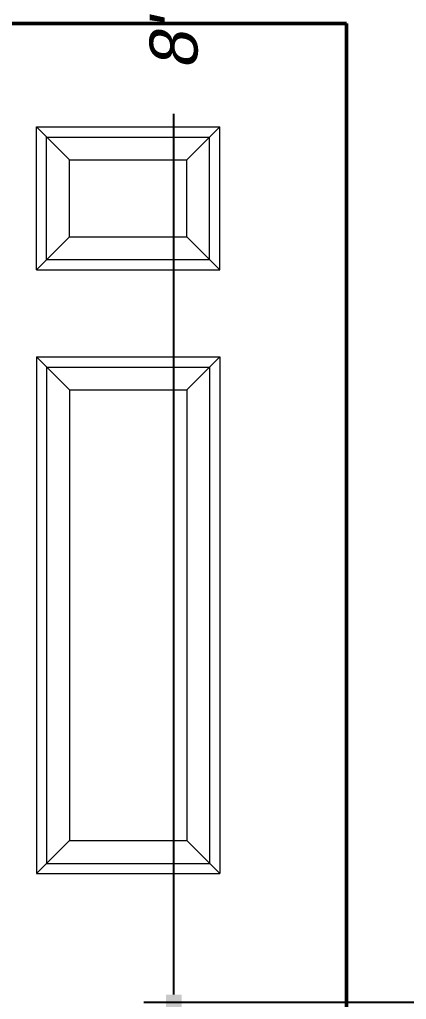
# Model space of a CAD drawing. Header units: inches. Extents: x -3905 to 10892, y 1064 to 9590.
# Drawn here: x 1388.75 to 1408.09, y 3443.77 to 3492.85 of the extents above; entities that cross this region are included whole.
import ezdxf

# ---------------------------------------------------------------- set-up
doc = ezdxf.new("R2010")
doc.units = ezdxf.units.IN
doc.header["$MEASUREMENT"] = 0
doc.header["$PDMODE"] = 3
doc.layers.add('ELEVATIONS', color=40, linetype='Continuous', lineweight=0)
doc.layers.add('SECTIONS', color=70, linetype='Continuous', lineweight=0)
doc.styles.get("Standard").update_dxf_attribs({"font": 'arial.ttf', "oblique": 10})
doc.dimstyles.new('WeaselDims$0', dxfattribs={"dimtxt": 0.1, "dimasz": 0.0325, "dimexe": 0.0625, "dimexo": 0.125, "dimgap": 0.09, "dimtad": 0, "dimdec": 4, "dimzin": 0, "dimdsep": 46, "dimlunit": 4, "dimtxsty": 'Standard', "dimblk": 'BOXFILLED', "dimcen": 0.09, "dimadec": 0, "dimazin": 0, "dimtfac": 1, "dimtdec": 4, "dimtofl": 0, "dimtmove": 1, "dimatfit": 3, "dimfxl": 1, "dimfrac": 2, "dimtolj": 1, "dimtzin": 0, "dimarcsym": 0})

# ---------------------------------------------------------------- blocks, each defined once
blk = doc.blocks.new('_BoxFilled')
at = {"color": 0, "linetype": 'ByBlock', "lineweight": -2}
blk.add_line((-0.5, 0), (-1, 0), dxfattribs=at)
at = {"color": 0, "linetype": 'ByBlock'}
blk.add_solid([(-0.5, 0.5), (0.5, 0.5), (-0.5, -0.5), (0.5, -0.5)], dxfattribs=at)
blk = doc.blocks.new('*D65')
at = {"layer": 'Defpoints', "color": 0, "lineweight": 5, "transparency": 16777216}
for p in [(1429.609, 3539.618), (1396.467, 3443.618), (1429.609, 3443.618)]:
    blk.add_point(p, dxfattribs=at)
at = {"layer": 'SECTIONS', "color": 0, "lineweight": -2, "transparency": 16777216}
for p, q in [((1426.609, 3539.618), (1394.967, 3539.618)), ((1396.467, 3538.838), (1396.467, 3495.1)), ((1396.467, 3444.398), (1396.467, 3488.137)), ((1426.609, 3443.618), (1394.967, 3443.618))]:
    blk.add_line(p, q, dxfattribs=at)
at = {"layer": 'SECTIONS', "color": 0, "lineweight": -2, "transparency": 16777216, "xscale": 0.78, "yscale": 0.78, "zscale": 0.78}
for p, rotation in [((1396.467, 3539.618), 90), ((1396.467, 3443.618), 270)]:
    blk.add_blockref('_BoxFilled', p, dxfattribs=dict(at, rotation=rotation))
at = {"layer": 'SECTIONS', "color": 0, "lineweight": 0, "transparency": 16777216, "insert": (1396.467, 3491.618), "char_height": 2.4, "attachment_point": 5, "rotation": 90}
blk.add_mtext("\\A1;8'", dxfattribs=at)

msp = doc.modelspace()

# ---------------------------------------------------------------- linework, layer by layer
at = {"layer": 'ELEVATIONS', "linetype": 'Continuous', "lineweight": 50}
for p, q in [((1369.1215, 3492.6647), (1405.09618, 3492.6647)), ((1405.09618, 3492.6647), (1405.09618, 3412.6647))]:
    msp.add_line(p, q, dxfattribs=at)
at = {"layer": 'ELEVATIONS'}
for p, q in [((1389.58985, 3487.47482), (1398.76707, 3487.47482)), ((1389.58985, 3487.47482), (1398.76707, 3487.47482)), ((1389.58985, 3480.32343), (1389.58985, 3487.47482)), ((1389.58985, 3480.32343), (1389.58985, 3487.47482)), ((1391.2415, 3485.82318), (1389.58985, 3487.47482)), ((1397.11542, 3485.82318), (1398.76707, 3487.47482)), ((1398.76707, 3480.32343), (1398.76707, 3487.47482)), ((1398.76707, 3480.32343), (1398.76707, 3487.47482)), ((1390.10226, 3486.96242), (1398.25466, 3486.96242)), ((1390.10226, 3480.83584), (1390.10226, 3486.96242)), ((1398.25466, 3480.83584), (1398.25466, 3486.96242)), ((1391.2415, 3485.82318), (1397.11542, 3485.82318)), ((1391.2415, 3481.97508), (1391.2415, 3485.82318)), ((1397.11542, 3481.97508), (1397.11542, 3485.82318)), ((1391.2415, 3481.97508), (1389.58985, 3480.32343)), ((1391.2415, 3481.97508), (1397.11542, 3481.97508)), ((1398.76707, 3480.32343), (1397.11542, 3481.97508)), ((1390.10226, 3480.83584), (1398.25466, 3480.83584)), ((1389.58985, 3480.32343), (1398.76707, 3480.32343)), ((1389.58985, 3480.32343), (1398.76707, 3480.32343)), ((1389.58985, 3475.95584), (1398.76707, 3475.95584)), ((1389.58985, 3475.95584), (1389.58985, 3450.06976)), ((1389.58985, 3475.95584), (1391.2415, 3474.30419)), ((1398.76707, 3475.95584), (1397.11542, 3474.30419)), ((1398.76707, 3475.95584), (1398.76707, 3450.06976)), ((1390.10226, 3475.44343), (1398.25466, 3475.44343)), ((1390.10226, 3475.44343), (1390.10226, 3450.58216)), ((1398.25466, 3475.44343), (1398.25466, 3450.58216)), ((1391.2415, 3474.30419), (1397.11542, 3474.30419)), ((1391.2415, 3474.30419), (1391.2415, 3451.7214)), ((1397.11542, 3474.30419), (1397.11542, 3451.7214)), ((1389.58985, 3450.06976), (1391.2415, 3451.7214)), ((1391.2415, 3451.7214), (1397.11542, 3451.7214)), ((1398.76707, 3450.06976), (1397.11542, 3451.7214)), ((1390.10226, 3450.58216), (1398.25466, 3450.58216)), ((1389.58985, 3450.06976), (1398.76707, 3450.06976))]:
    msp.add_line(p, q, dxfattribs=at)

# ---------------------------------------------------------------- dimensions: what is measured, and where the dimension line sits
at = {"layer": 'SECTIONS', "lineweight": 0}
dim = msp.add_linear_dim(base=(1396.4669, 3443.61844), p1=(1429.60902, 3539.61844), p2=(1429.60902, 3443.61844), angle=90, dimstyle='WeaselDims$0', override={"dimscale": 24}, dxfattribs=at)
dim.commit()
dim.dimension.update_dxf_attribs({"geometry": '*D65', "text_midpoint": (1396.4669, 3491.61844)})

doc.saveas('drawing.dxf')
